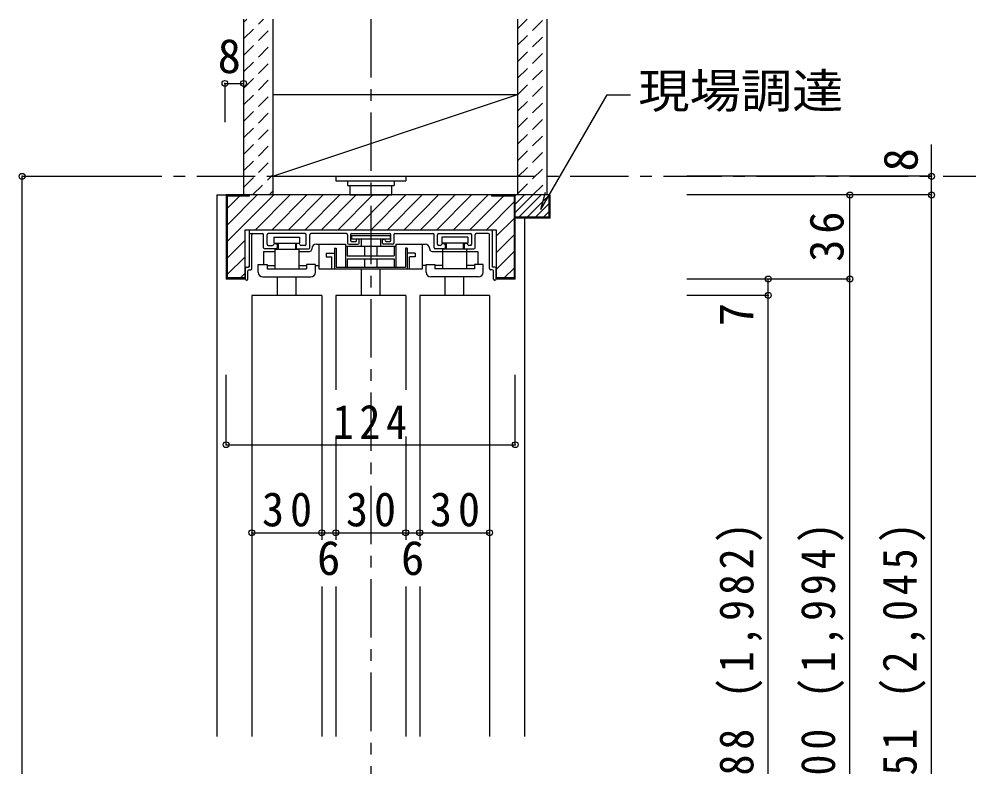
# Model space of a CAD drawing. Units: millimetres at full size, sheet at 1:5; details may follow other scales. Extents: x -973 to 977, y -718 to 696.
# Drawn here: x -597.4 to -187.2, y -322.9 to -2.5 of the extents above; entities that cross this region are included whole.
import ezdxf
from ezdxf.enums import TextEntityAlignment as Align

# ---------------------------------------------------------------- set-up
doc = ezdxf.new("R2010")
doc.units = ezdxf.units.MM
doc.header["$LTSCALE"] = 5
doc.header["$PDMODE"] = 32
doc.header["$PDSIZE"] = 2.5
doc.linetypes.add('CHAIN1', pattern=[8, 5, -1, 1, -1])
doc.linetypes.add('DASHED1', pattern=[1.8, 1.2, -0.6])
for name, color, linetype in [('0-1_通り芯', 4, 'CHAIN1'), ('0-2_柱', 7, 'Continuous'), ('0-3_仕上げ', 7, 'Continuous'), ('0-4_枠', 3, 'Continuous'), ('0-6_扉', 6, 'Continuous'), ('0-7_金物', 7, 'Continuous'), ('0-A_文字', 4, 'Continuous'), ('0-B_寸法', 7, 'Continuous'), ('0-C_ハッチ', 4, 'Continuous')]:
    doc.layers.add(name, color=color, linetype=linetype)
doc.styles.add('ＭＳ ゴシック', font='')
doc.styles.get('ＭＳ ゴシック').set_extended_font_data('MS Gothic')

msp = doc.modelspace()

# ---------------------------------------------------------------- linework, layer by layer
at = {"layer": '0-1_通り芯'}
for p, q in [((-446.656, -2.5), (-446.656, -567.5)), ((-561.156, -69.84), (-187.156, -69.84))]:
    msp.add_line(p, q, dxfattribs=at)
at = {"layer": '0-2_柱'}
for p, q in [((-488.656, -69.84), (-383.656, -34.84)), ((-488.656, -34.84), (-383.656, -34.84)), ((-488.656, -69.84), (-487.862, -69.84)), ((-487.862, -69.84), (-383.656, -69.84))]:
    msp.add_line(p, q, dxfattribs=at)
at = {"layer": '0-3_仕上げ', "color": 2}
for p, q in [((-501.156, -2.5), (-501.156, -77.84)), ((-488.656, -2.5), (-488.656, -77.84)), ((-383.656, -2.5), (-383.656, -77.84)), ((-371.156, -2.5), (-371.156, -77.84))]:
    msp.add_line(p, q, dxfattribs=at)
at = {"layer": '0-4_枠', "color": 4}
msp.add_line((-512.656, -77.84), (-508.656, -77.84), dxfattribs=at)
at = {"layer": '0-4_枠'}
for p, q in [((-369.656, -77.84), (-508.656, -77.84)), ((-508.656, -77.84), (-508.656, -113.84)), ((-498.656, -78.34), (-498.656, -77.84)), ((-394.656, -78.34), (-394.656, -77.84)), ((-384.656, -113.84), (-384.656, -77.84)), ((-370.156, -87.34), (-370.156, -77.84)), ((-369.656, -87.84), (-369.656, -77.84)), ((-498.656, -78.34), (-508.156, -78.34)), ((-508.156, -78.34), (-508.156, -113.34)), ((-385.156, -78.34), (-394.656, -78.34)), ((-385.156, -78.34), (-385.156, -113.34)), ((-370.156, -87.34), (-384.656, -87.34)), ((-369.656, -87.84), (-384.656, -87.84)), ((-392.656, -113.84), (-392.656, -92.84)), ((-500.656, -113.84), (-508.656, -113.84)), ((-500.656, -113.34), (-508.156, -113.34)), ((-385.156, -113.34), (-392.656, -113.34)), ((-384.656, -113.84), (-392.656, -113.84))]:
    msp.add_line(p, q, dxfattribs=at)
msp.add_lwpolyline([(-392.656, -92.84), (-500.656, -92.84), (-500.656, -113.84)], dxfattribs=at)
at = {"layer": '0-6_扉'}
for p, q in [((-497.656, -120.84), (-497.656, -309.84)), ((-467.656, -120.84), (-497.656, -120.84)), ((-467.656, -120.84), (-467.656, -225.539)), ((-431.656, -120.84), (-461.656, -120.84)), ((-461.656, -120.84), (-461.656, -161.34)), ((-431.656, -120.84), (-431.656, -161.34)), ((-425.656, -120.84), (-425.656, -225.539)), ((-395.656, -120.84), (-425.656, -120.84)), ((-395.656, -120.84), (-395.656, -309.84)), ((-461.656, -181.34), (-461.656, -225.539)), ((-431.656, -181.34), (-431.656, -225.539)), ((-467.656, -245.539), (-467.656, -309.84)), ((-461.656, -245.539), (-461.656, -309.84)), ((-431.656, -245.539), (-431.656, -309.84)), ((-425.656, -245.539), (-425.656, -309.84))]:
    msp.add_line(p, q, dxfattribs=at)
at = {"layer": '0-7_金物'}
for p, q in [((-461.656, -69.84), (-461.656, -71.84)), ((-461.656, -69.84), (-431.656, -69.84)), ((-461.656, -71.84), (-431.656, -71.84)), ((-456.656, -71.84), (-456.656, -73.84)), ((-456.656, -73.84), (-436.656, -73.84)), ((-455.656, -73.84), (-455.656, -77.84)), ((-437.656, -77.84), (-437.656, -73.84)), ((-436.656, -71.84), (-436.656, -73.84)), ((-431.656, -69.84), (-431.656, -71.84)), ((-455.656, -77.84), (-437.656, -77.84)), ((-498.758, -93.34), (-498.758, -108.74)), ((-395.058, -92.84), (-498.258, -92.84)), ((-498.258, -94.34), (-493.058, -94.34)), ((-474.758, -94.34), (-490.558, -94.34)), ((-457.058, -94.34), (-472.272, -94.34)), ((-454.858, -94.34), (-438.458, -94.34)), ((-436.258, -94.34), (-419.958, -94.34)), ((-417.458, -94.34), (-403.858, -94.34)), ((-396.158, -94.34), (-401.358, -94.34)), ((-394.558, -93.34), (-394.558, -108.74)), ((-497.658, -109.34), (-497.658, -94.84)), ((-492.558, -100.44), (-492.558, -94.84)), ((-491.058, -98.94), (-491.058, -94.84)), ((-488.251, -95.893), (-477.179, -95.893)), ((-477.179, -95.893), (-477.179, -98.463)), ((-474.258, -98.94), (-474.258, -94.84)), ((-472.758, -100.44), (-472.758, -94.84)), ((-456.558, -94.84), (-456.558, -98.44)), ((-455.358, -94.84), (-455.358, -97.24)), ((-454.942, -95.202), (-438.377, -95.202)), ((-454.942, -95.202), (-454.942, -96.582)), ((-454.942, -96.582), (-438.377, -96.582)), ((-454.858, -97.74), (-452.858, -97.74)), ((-452.858, -97.24), (-452.858, -97.74)), ((-452.158, -96.74), (-452.358, -96.74)), ((-451.658, -98.44), (-451.658, -97.24)), ((-450.801, -96.669), (-450.801, -99.775)), ((-442.511, -96.669), (-442.511, -99.775)), ((-441.658, -98.44), (-441.658, -97.24)), ((-441.158, -96.74), (-440.958, -96.74)), ((-439.958, -97.74), (-438.458, -97.74)), ((-438.377, -95.202), (-438.377, -96.582)), ((-437.958, -97.24), (-437.958, -94.84)), ((-436.758, -94.84), (-436.758, -98.44)), ((-419.458, -100.44), (-419.458, -94.84)), ((-417.958, -98.94), (-417.958, -94.84)), ((-405.061, -95.893), (-416.133, -95.893)), ((-416.133, -95.893), (-416.133, -98.463)), ((-403.358, -98.94), (-403.358, -94.84)), ((-401.858, -100.44), (-401.858, -94.84)), ((-395.658, -109.34), (-395.658, -94.84)), ((-492.631, -102.043), (-487.756, -102.043)), ((-492.631, -102.043), (-492.631, -107.657)), ((-487.258, -100.94), (-492.058, -100.94)), ((-490.558, -99.44), (-488.737, -99.44)), ((-487.758, -98.64), (-487.258, -98.64)), ((-487.756, -101.116), (-487.756, -109.534)), ((-487.756, -101.116), (-477.476, -101.116)), ((-486.758, -99.14), (-486.758, -100.44)), ((-486.372, -98.463), (-486.372, -101.116)), ((-478.958, -98.463), (-478.958, -101.116)), ((-478.558, -99.14), (-478.558, -100.44)), ((-477.558, -98.64), (-478.058, -98.64)), ((-478.058, -100.94), (-473.258, -100.94)), ((-477.476, -101.116), (-477.476, -109.534)), ((-477.476, -102.043), (-473.019, -102.043)), ((-474.758, -99.44), (-476.578, -99.44)), ((-471.957, -100.901), (-471.957, -101.043)), ((-469.957, -98.901), (-457.402, -98.901)), ((-462.234, -100.674), (-462.234, -109.425)), ((-457.402, -98.901), (-457.402, -108.705)), ((-457.246, -99.728), (-435.91, -99.728)), ((-456.754, -99.728), (-456.754, -103.916)), ((-456.058, -98.94), (-452.158, -98.94)), ((-449.334, -99.728), (-449.334, -103.916)), ((-443.977, -99.728), (-443.977, -103.916)), ((-437.258, -98.94), (-441.158, -98.94)), ((-436.558, -99.728), (-436.558, -103.916)), ((-435.91, -98.901), (-435.91, -108.705)), ((-435.91, -98.901), (-423.355, -98.901)), ((-431.078, -100.674), (-431.798, -100.674)), ((-431.798, -100.674), (-431.798, -108.705)), ((-431.078, -100.674), (-431.078, -109.425)), ((-424.432, -109.425), (-424.432, -98.901)), ((-421.355, -101.043), (-421.355, -100.901)), ((-420.355, -102.043), (-400.68, -102.043)), ((-415.254, -100.94), (-418.958, -100.94)), ((-416.734, -99.44), (-417.458, -99.44)), ((-405.555, -101.116), (-415.836, -101.116)), ((-415.836, -101.116), (-415.836, -109.534)), ((-415.754, -98.64), (-415.254, -98.64)), ((-414.754, -99.14), (-414.754, -100.44)), ((-414.353, -98.463), (-414.353, -101.116)), ((-406.939, -98.463), (-406.939, -101.116)), ((-406.554, -99.14), (-406.554, -100.44)), ((-405.554, -98.64), (-406.054, -98.64)), ((-406.054, -100.94), (-402.358, -100.94)), ((-405.555, -101.116), (-405.555, -109.534)), ((-403.858, -99.44), (-404.574, -99.44)), ((-400.68, -102.043), (-400.68, -107.657)), ((-465.723, -102.723), (-462.455, -102.723)), ((-465.723, -102.723), (-465.723, -104.385)), ((-465.723, -104.385), (-463.341, -104.385)), ((-463.341, -109.425), (-463.341, -104.385)), ((-456.754, -103.916), (-436.558, -103.916)), ((-456.754, -105.21), (-456.754, -108.705)), ((-456.754, -105.21), (-436.558, -105.21)), ((-449.334, -105.21), (-449.334, -108.705)), ((-443.977, -105.21), (-443.977, -108.705)), ((-436.558, -105.21), (-436.558, -108.705)), ((-427.589, -102.723), (-430.856, -102.723)), ((-427.589, -104.385), (-429.97, -104.385)), ((-429.97, -109.425), (-429.97, -104.385)), ((-427.589, -102.723), (-427.589, -104.385)), ((-500.408, -113.84), (-500.408, -109.24)), ((-499.908, -108.74), (-499.258, -108.74)), ((-499.308, -113.84), (-499.308, -110.34)), ((-498.808, -109.84), (-498.158, -109.84)), ((-494.854, -110.969), (-494.854, -107.657)), ((-491.144, -108.096), (-487.756, -108.096)), ((-491.116, -109.534), (-474.116, -109.534)), ((-477.476, -108.096), (-474.116, -108.096)), ((-474.116, -107.657), (-474.116, -109.534)), ((-470.378, -108.096), (-468.88, -108.096)), ((-461.514, -108.705), (-431.798, -108.705)), ((-450.656, -120.84), (-450.656, -109.805)), ((-442.656, -120.84), (-442.656, -109.805)), ((-422.934, -108.096), (-424.432, -108.096)), ((-419.196, -107.657), (-419.196, -109.534)), ((-415.836, -108.096), (-419.196, -108.096)), ((-402.196, -109.534), (-419.196, -109.534)), ((-402.168, -108.096), (-405.555, -108.096)), ((-394.508, -109.84), (-395.158, -109.84)), ((-393.408, -108.74), (-394.058, -108.74)), ((-394.008, -113.84), (-394.008, -110.34)), ((-392.908, -113.84), (-392.908, -109.24)), ((-499.908, -114.34), (-499.808, -114.34)), ((-492.854, -112.969), (-472.424, -112.969)), ((-486.656, -120.84), (-486.656, -112.969)), ((-478.656, -120.84), (-478.656, -112.969)), ((-400.457, -112.969), (-420.887, -112.969)), ((-414.656, -120.84), (-414.656, -112.969)), ((-406.656, -120.84), (-406.656, -112.969)), ((-393.408, -114.34), (-393.508, -114.34))]:
    msp.add_line(p, q, dxfattribs=at)
for points in [[(-488.251, -95.893), (-488.251, -98.463), (-477.179, -98.463)], [(-405.061, -95.893), (-405.061, -98.463), (-416.133, -98.463)], [(-468.88, -99.068), (-468.88, -109.425), (-424.432, -109.425)], [(-462.234, -100.674), (-461.514, -100.674), (-461.514, -108.705)], [(-494.854, -107.657), (-491.116, -107.657), (-491.116, -109.534)], [(-470.378, -110.969), (-470.378, -107.657), (-474.116, -107.657)], [(-422.934, -110.969), (-422.934, -107.657), (-419.196, -107.657)], [(-398.457, -110.969), (-398.457, -107.657), (-402.196, -107.657), (-402.196, -109.534)]]:
    msp.add_lwpolyline(points, dxfattribs=at)
for centre, radius, start, end in [((-498.258, -93.34), 0.5, 90, 180), ((-498.258, -94.84), 0.5, 90, 180), ((-497.158, -94.84), 0.5, 90, 180), ((-493.058, -94.84), 0.5, 0, 90), ((-490.558, -94.84), 0.5, 90, 180), ((-474.758, -94.84), 0.5, 0, 90), ((-472.258, -94.84), 0.5, 90, 180), ((-457.058, -94.84), 0.5, 0, 90), ((-454.858, -94.84), 0.5, 90, 180), ((-438.458, -94.84), 0.5, 0, 90), ((-436.258, -94.84), 0.5, 90, 180), ((-419.958, -94.84), 0.5, 0, 90), ((-417.458, -94.84), 0.5, 90, 180), ((-403.858, -94.84), 0.5, 0, 90), ((-401.358, -94.84), 0.5, 90, 180), ((-396.158, -94.84), 0.5, 0, 90), ((-395.058, -93.34), 0.5, 0, 90), ((-456.058, -98.44), 0.5, 180, 270), ((-454.858, -97.24), 0.5, 180, 270), ((-452.358, -97.24), 0.5, 90, 180), ((-452.158, -97.24), 0.5, 0, 90), ((-452.158, -98.44), 0.5, 270, 0), ((-441.158, -97.24), 0.5, 90, 180), ((-441.158, -98.44), 0.5, 180, 270), ((-440.958, -97.24), 0.5, 0, 90), ((-439.958, -97.24), 0.5, 180, 270), ((-438.458, -97.24), 0.5, 270, 0), ((-437.258, -98.44), 0.5, 270, 0), ((-492.058, -100.44), 0.5, 180, 270), ((-490.558, -98.94), 0.5, 180, 270), ((-488.737, -98.94), 0.5, 270, 348.46303), ((-487.758, -99.14), 0.5, 90, 168.46303), ((-487.258, -99.14), 0.5, 0, 90), ((-487.258, -100.44), 0.5, 270, 0), ((-478.058, -99.14), 0.5, 90, 180), ((-478.058, -100.44), 0.5, 180, 270), ((-477.558, -99.14), 0.5, 11.53696, 90), ((-476.578, -98.94), 0.5, 191.53696, 270), ((-474.758, -98.94), 0.5, 270, 0), ((-473.258, -100.44), 0.5, 270, 0), ((-472.957, -101.043), 1, 270, 0), ((-469.957, -100.901), 2, 90, 180), ((-423.355, -100.901), 2, 0, 90), ((-420.355, -101.043), 1, 180, 270), ((-420.355, -101.043), 1, 180, 270), ((-418.958, -100.44), 0.5, 180, 270), ((-417.458, -98.94), 0.5, 180, 270), ((-416.734, -98.94), 0.5, 270, 348.46304), ((-415.754, -99.14), 0.5, 90, 168.46304), ((-415.254, -99.14), 0.5, 0, 90), ((-415.254, -100.44), 0.5, 270, 0), ((-406.054, -99.14), 0.5, 90, 180), ((-406.054, -100.44), 0.5, 180, 270), ((-405.554, -99.14), 0.5, 11.53697, 90), ((-404.574, -98.94), 0.5, 191.53697, 270), ((-403.858, -98.94), 0.5, 270, 0), ((-402.358, -100.44), 0.5, 270, 0), ((-499.908, -109.24), 0.5, 90, 180), ((-498.808, -110.34), 0.5, 90, 180), ((-499.258, -108.24), 0.5, 270, 0), ((-498.158, -109.34), 0.5, 270, 0), ((-395.158, -109.34), 0.5, 180, 270), ((-394.058, -108.24), 0.5, 180, 270), ((-394.508, -110.34), 0.5, 0, 90), ((-393.408, -109.24), 0.5, 0, 90), ((-499.908, -113.84), 0.5, 180, 270), ((-499.808, -113.84), 0.5, 270, 0), ((-492.854, -110.969), 2, 180, 270), ((-472.378, -110.969), 2, 270, 0), ((-420.934, -110.969), 2, 180, 270), ((-400.457, -110.969), 2, 270, 0), ((-393.508, -113.84), 0.5, 180, 270), ((-393.408, -113.84), 0.5, 270, 0)]:
    msp.add_arc(centre, radius, start, end, dxfattribs=at)
at = {"layer": '0-A_文字', "color": 7}
msp.add_line((-373.674, -84.059), (-371.674, -76.559), dxfattribs=at)
msp.add_lwpolyline([(-373.674, -84.059), (-345.304, -34.939), (-335.304, -34.939)], dxfattribs=at)
at = {"layer": '0-B_寸法', "color": 4}
for p, q in [((-509.156, -30.009), (-501.156, -30.009)), ((-509.156, -30.009), (-509.156, -46.665)), ((-501.156, -30.009), (-501.156, -46.665)), ((-206.156, -77.84), (-206.156, -56.26)), ((-596.156, -69.84), (-561.156, -69.84)), ((-596.156, -567.5), (-596.156, -69.84)), ((-206.156, -69.84), (-311.156, -69.84)), ((-206.156, -77.84), (-311.156, -77.84)), ((-241.156, -113.84), (-241.156, -77.84)), ((-206.156, -567.5), (-206.156, -77.84)), ((-276.156, -113.84), (-311.156, -113.84)), ((-241.156, -113.84), (-311.156, -113.84)), ((-276.156, -120.84), (-276.156, -113.84)), ((-241.156, -555.5), (-241.156, -113.84)), ((-276.156, -120.84), (-311.156, -120.84)), ((-276.156, -547.5), (-276.156, -120.84)), ((-508.656, -184.84), (-508.656, -154.84)), ((-384.656, -184.84), (-384.656, -154.84)), ((-508.656, -184.84), (-384.656, -184.84)), ((-497.656, -222.539), (-467.656, -222.539)), ((-467.656, -222.539), (-467.656, -225.539)), ((-467.656, -222.539), (-461.656, -222.539)), ((-461.656, -222.539), (-431.656, -222.539)), ((-431.656, -222.539), (-431.656, -225.539)), ((-431.656, -222.539), (-425.656, -222.539)), ((-425.656, -222.539), (-395.656, -222.539)), ((-395.656, -222.539), (-395.656, -230.685))]:
    msp.add_line(p, q, dxfattribs=at)
at = {"layer": '0-B_寸法'}
for p in [(-509.156, -30.009), (-501.156, -30.009), (-596.156, -69.84), (-206.156, -69.84), (-241.156, -77.84), (-206.156, -77.84), (-276.156, -113.84), (-241.156, -113.84), (-276.156, -120.84), (-508.656, -184.84), (-384.656, -184.84), (-497.656, -222.539), (-467.656, -222.539), (-461.656, -222.539), (-431.656, -222.539), (-425.656, -222.539), (-395.656, -222.539)]:
    msp.add_point(p, dxfattribs=at)
at = {"layer": '0-C_ハッチ', "linetype": 'DASHED1'}
for p, q in [((-501.156, -3.909), (-499.747, -2.5)), ((-501.156, -10.98), (-492.676, -2.5)), ((-383.656, -6.617), (-379.539, -2.5)), ((-383.656, -13.688), (-372.468, -2.5)), ((-501.156, -18.051), (-488.656, -5.551)), ((-383.656, -20.759), (-371.156, -8.259)), ((-501.156, -25.122), (-488.656, -12.622)), ((-383.656, -27.83), (-371.156, -15.33)), ((-501.156, -32.193), (-488.656, -19.693)), ((-383.656, -34.901), (-371.156, -22.401)), ((-501.156, -39.264), (-488.656, -26.764)), ((-383.656, -41.972), (-371.156, -29.472)), ((-501.156, -46.335), (-488.656, -33.835)), ((-383.656, -49.044), (-371.156, -36.544)), ((-501.156, -53.406), (-488.656, -40.906)), ((-383.656, -56.115), (-371.156, -43.615)), ((-501.156, -60.478), (-488.656, -47.978)), ((-383.656, -63.186), (-371.156, -50.686)), ((-501.156, -67.549), (-488.656, -55.049)), ((-383.656, -70.257), (-371.156, -57.757)), ((-501.156, -74.62), (-488.656, -62.12)), ((-383.656, -77.328), (-371.156, -64.828)), ((-497.305, -77.84), (-488.656, -69.191)), ((-377.097, -77.84), (-371.156, -71.899)), ((-490.234, -77.84), (-488.656, -76.262))]:
    msp.add_line(p, q, dxfattribs=at)
at = {"layer": '0-C_ハッチ'}
for p, q in [((-512.656, -77.84), (-512.656, -309.84)), ((-495.293, -77.84), (-508.156, -90.702)), ((-488.222, -77.84), (-508.156, -97.773)), ((-481.151, -77.84), (-496.151, -92.84)), ((-474.08, -77.84), (-489.08, -92.84)), ((-467.009, -77.84), (-482.009, -92.84)), ((-459.938, -77.84), (-474.938, -92.84)), ((-452.867, -77.84), (-467.867, -92.84)), ((-445.796, -77.84), (-460.796, -92.84)), ((-438.725, -77.84), (-453.725, -92.84)), ((-431.654, -77.84), (-446.654, -92.84)), ((-424.583, -77.84), (-439.583, -92.84)), ((-417.512, -77.84), (-432.512, -92.84)), ((-410.441, -77.84), (-425.441, -92.84)), ((-403.37, -77.84), (-418.37, -92.84)), ((-396.299, -77.84), (-411.299, -92.84)), ((-384.235, -77.84), (-384.656, -78.261)), ((-377.164, -77.84), (-384.656, -85.332)), ((-380.699, -77.84), (-384.656, -81.796)), ((-373.628, -77.84), (-383.128, -87.34)), ((-370.156, -77.903), (-379.593, -87.34)), ((-502.846, -78.322), (-508.156, -83.631)), ((-389.71, -78.322), (-404.228, -92.84)), ((-385.156, -80.839), (-397.157, -92.84)), ((-370.156, -81.438), (-376.057, -87.34)), ((-370.156, -84.974), (-372.522, -87.34)), ((-385.156, -87.91), (-392.656, -95.41)), ((-380.656, -87.84), (-380.656, -309.84)), ((-500.656, -97.344), (-508.156, -104.844)), ((-385.156, -94.981), (-392.656, -102.481)), ((-385.156, -102.052), (-392.656, -109.552)), ((-500.656, -104.416), (-508.156, -111.916)), ((-385.156, -109.123), (-389.373, -113.34)), ((-500.656, -111.487), (-502.509, -113.34))]:
    msp.add_line(p, q, dxfattribs=at)

# ---------------------------------------------------------------- texts
at = {"layer": '0-4_枠', "color": 7, "style": 'ＭＳ ゴシック'}
msp.add_text('7', height=14.66, rotation=90, dxfattribs=at).set_placement((-278.245, -134.042), align=Align.BOTTOM_LEFT)
at = {"layer": '0-4_枠', "color": 7, "char_height": 14.66, "attachment_point": 7, "rotation": 90, "style": 'ＭＳ ゴシック'}
for s, insert in [('\\T1.23;\\W0.9;ＤＨ＝2,288\\~(1,982)', (-278.656, -426.09)), ('\\T1.23;\\W0.9;枠内＝2,300\\~(1,994)', (-243.656, -426.09)), ('\\T1.23;\\W0.9;枠外＝2,351\\~(2,045)', (-208.656, -426.09))]:
    msp.add_mtext(s, dxfattribs=dict(at, insert=insert))
at = {"layer": '0-A_文字', "color": 7, "style": 'ＭＳ ゴシック', "width": 1.1}
msp.add_text('現場調達', height=14.66, dxfattribs=at).set_placement((-331.928, -44.939), align=Align.BOTTOM_LEFT)
at = {"layer": '0-B_寸法', "style": 'ＭＳ ゴシック'}
for s, p in [('8', (-512.28, -30.009)), ('6', (-469.656, -245.039)), ('6', (-433.656, -245.039))]:
    msp.add_text(s, height=14.66, dxfattribs=at).set_placement(p, align=Align.BOTTOM_LEFT)
msp.add_text('8', height=14.66, rotation=90, dxfattribs=at).set_placement((-207.717, -67.753), align=Align.BOTTOM_LEFT)
at = {"layer": '0-B_寸法', "insert": (-243.656, -106.465), "char_height": 14.66, "attachment_point": 7, "rotation": 90, "style": 'ＭＳ ゴシック'}
msp.add_mtext('\\T1.27;\\W0.95;36', dxfattribs=at)
at = {"layer": '0-B_寸法', "char_height": 14.66, "attachment_point": 7, "style": 'ＭＳ ゴシック'}
for s, insert in [('\\T1.27;\\W0.9;124', (-462.906, -182.34)), ('\\T1.27;\\W0.95;30', (-493.281, -220.039)), ('\\T1.27;\\W0.95;30', (-457.281, -220.039)), ('\\T1.27;\\W0.95;30', (-421.281, -220.039))]:
    msp.add_mtext(s, dxfattribs=dict(at, insert=insert))

doc.saveas('drawing.dxf')
